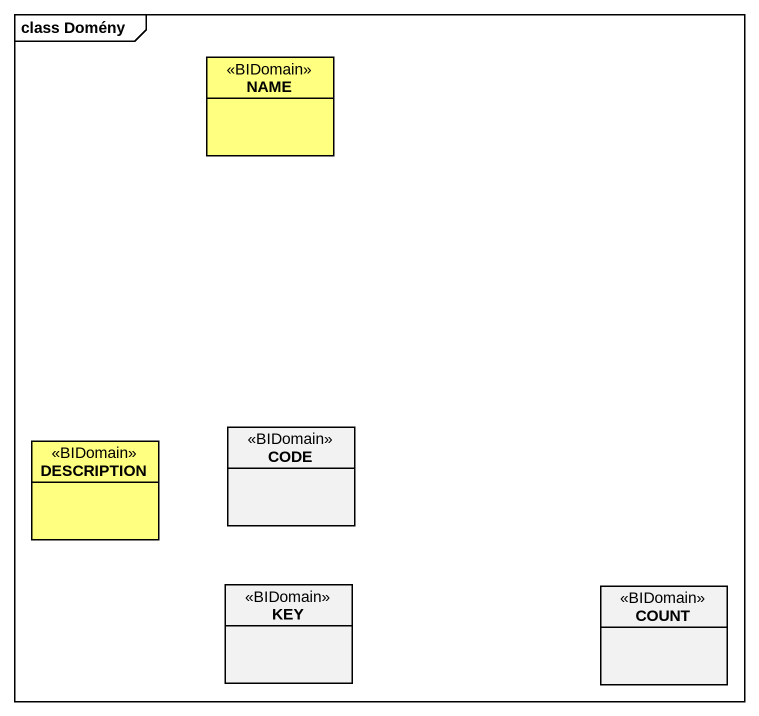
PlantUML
@startuml
mainframe class Domény
hide circle
hide empty members
class NAME <<BIDomain>> #FFFF80
class DESCRIPTION <<BIDomain>> #FFFF80
class CODE <<BIDomain>>
class KEY <<BIDomain>>
class COUNT <<BIDomain>>
@enduml
